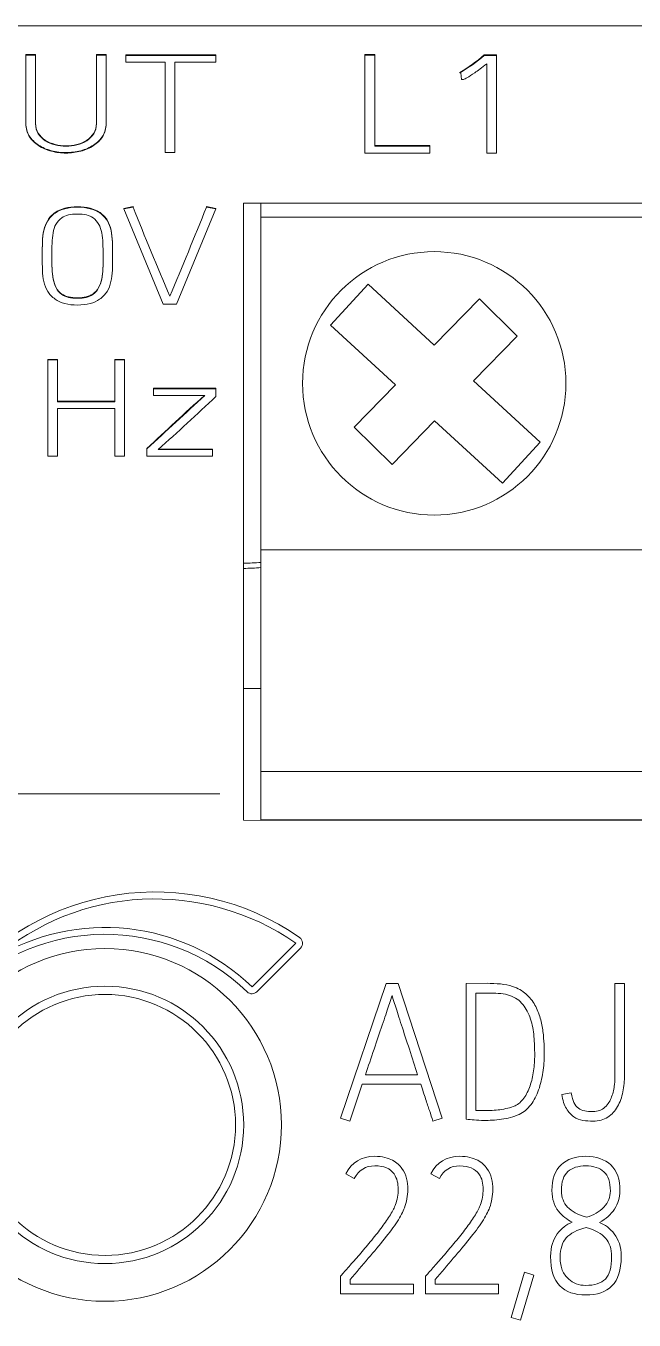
# Model space of a CAD drawing. Header units: millimetres. Extents: x -5035 to 14510, y -7775 to 12.
# Drawn here: x 1488.29 to 1497.07, y -1909.27 to -1890.6 of the extents above; entities that cross this region are included whole.
import ezdxf

# ---------------------------------------------------------------- set-up
doc = ezdxf.new("R2010")
doc.units = ezdxf.units.MM
doc.layers.add('eProC - L2', color=41, linetype='Continuous', lineweight=20)

msp = doc.modelspace()

# ---------------------------------------------------------------- linework, layer by layer
at = {"layer": 'eProC - L2', "linetype": 'Continuous'}
for p, q in [((1508.631, -1890.599), (1440.631, -1890.599)), ((1488.29, -1891.021), (1488.29, -1891.014)), ((1488.29, -1891.014), (1488.429, -1891.014)), ((1488.29, -1891.021), (1488.429, -1891.021)), ((1488.429, -1891.021), (1488.429, -1891.014)), ((1489.307, -1891.021), (1489.307, -1891.014)), ((1489.307, -1891.014), (1489.448, -1891.014)), ((1489.307, -1891.021), (1489.448, -1891.021)), ((1489.448, -1891.021), (1489.448, -1891.014)), ((1489.733, -1891.026), (1489.733, -1891.019)), ((1489.733, -1891.019), (1491.031, -1891.019)), ((1489.733, -1891.026), (1491.031, -1891.026)), ((1489.733, -1891.124), (1489.733, -1891.026)), ((1491.031, -1891.026), (1491.031, -1891.019)), ((1491.031, -1891.026), (1491.031, -1891.124)), ((1493.181, -1891.021), (1493.181, -1891.014)), ((1493.181, -1891.014), (1493.322, -1891.014)), ((1493.181, -1891.021), (1493.322, -1891.021)), ((1493.181, -1892.435), (1493.181, -1891.021)), ((1493.322, -1891.021), (1493.322, -1891.014)), ((1493.322, -1891.021), (1493.322, -1892.334)), ((1494.903, -1891.025), (1494.903, -1891.018)), ((1494.903, -1891.018), (1495.081, -1891.018)), ((1494.903, -1891.025), (1495.081, -1891.025)), ((1495.081, -1891.025), (1495.081, -1891.018)), ((1495.081, -1891.025), (1495.081, -1892.437)), ((1490.301, -1891.124), (1489.733, -1891.124)), ((1490.301, -1892.427), (1490.301, -1891.124)), ((1491.031, -1891.124), (1490.44, -1891.124)), ((1490.44, -1891.124), (1490.44, -1892.427)), ((1494.55, -1891.279), (1494.55, -1891.272)), ((1494.567, -1891.275), (1494.55, -1891.279)), ((1494.575, -1891.375), (1494.567, -1891.275)), ((1494.94, -1892.437), (1494.94, -1891.147)), ((1490.44, -1892.427), (1490.301, -1892.427)), ((1493.322, -1892.327), (1494.118, -1892.327)), ((1493.322, -1892.334), (1494.118, -1892.334)), ((1494.118, -1892.334), (1494.118, -1892.327)), ((1494.118, -1892.334), (1494.118, -1892.435)), ((1494.118, -1892.435), (1493.181, -1892.435)), ((1495.081, -1892.437), (1494.94, -1892.437)), ((1491.431, -1893.157), (1508.631, -1893.157)), ((1491.431, -1901.534), (1491.431, -1893.157)), ((1491.681, -1893.157), (1491.681, -1893.357)), ((1489.701, -1893.233), (1489.835, -1893.206)), ((1489.701, -1893.24), (1489.835, -1893.213)), ((1489.701, -1893.24), (1489.701, -1893.233)), ((1490.271, -1894.617), (1489.701, -1893.24)), ((1489.835, -1893.213), (1489.835, -1893.206)), ((1491.031, -1893.24), (1490.464, -1894.617)), ((1490.897, -1893.213), (1490.897, -1893.206)), ((1490.897, -1893.206), (1491.031, -1893.233)), ((1490.897, -1893.213), (1491.031, -1893.24)), ((1491.031, -1893.24), (1491.031, -1893.233)), ((1506.681, -1893.357), (1491.681, -1893.357)), ((1491.681, -1898.157), (1491.681, -1893.357)), ((1488.525, -1893.906), (1488.525, -1893.913)), ((1489.541, -1893.912), (1489.541, -1893.905)), ((1492.683, -1894.919), (1493.226, -1894.327)), ((1493.226, -1894.327), (1494.182, -1895.204)), ((1490.464, -1894.617), (1490.271, -1894.617)), ((1490.367, -1894.501), (1490.367, -1894.494)), ((1494.182, -1895.204), (1494.832, -1894.539)), ((1494.832, -1894.539), (1495.38, -1895.074)), ((1493.621, -1895.779), (1492.683, -1894.919)), ((1495.38, -1895.074), (1494.748, -1895.722)), ((1488.607, -1895.418), (1488.607, -1895.411)), ((1488.607, -1895.411), (1488.745, -1895.411)), ((1488.745, -1895.418), (1488.745, -1895.411)), ((1489.571, -1895.418), (1489.571, -1895.411)), ((1489.571, -1895.411), (1489.71, -1895.411)), ((1489.71, -1895.418), (1489.71, -1895.411)), ((1488.607, -1896.807), (1488.607, -1895.418)), ((1488.607, -1895.418), (1488.745, -1895.418)), ((1488.745, -1895.418), (1488.745, -1896.022)), ((1489.571, -1895.418), (1489.71, -1895.418)), ((1489.571, -1896.022), (1489.571, -1895.418)), ((1489.71, -1895.418), (1489.71, -1896.807)), ((1493.024, -1896.39), (1493.621, -1895.779)), ((1494.748, -1895.722), (1495.71, -1896.604)), ((1490.129, -1895.834), (1490.129, -1895.827)), ((1490.129, -1895.827), (1491.031, -1895.827)), ((1490.129, -1895.834), (1491.031, -1895.834)), ((1490.129, -1895.932), (1490.129, -1895.834)), ((1490.872, -1895.932), (1490.129, -1895.932)), ((1491.031, -1895.834), (1491.031, -1895.827)), ((1491.031, -1895.834), (1491.031, -1895.946)), ((1488.745, -1896.015), (1489.571, -1896.015)), ((1488.745, -1896.022), (1489.571, -1896.022)), ((1489.571, -1896.119), (1488.745, -1896.119)), ((1488.745, -1896.119), (1488.745, -1896.807)), ((1489.571, -1896.807), (1489.571, -1896.119)), ((1494.186, -1896.297), (1493.573, -1896.926)), ((1495.167, -1897.196), (1494.186, -1896.297)), ((1493.573, -1896.926), (1493.024, -1896.39)), ((1490.036, -1896.704), (1490.036, -1896.696)), ((1490.036, -1896.809), (1490.036, -1896.704)), ((1490.2, -1896.712), (1490.984, -1896.712)), ((1490.208, -1896.705), (1490.984, -1896.705)), ((1490.984, -1896.712), (1490.984, -1896.705)), ((1490.984, -1896.712), (1490.984, -1896.809)), ((1495.71, -1896.604), (1495.167, -1897.196)), ((1488.745, -1896.807), (1488.607, -1896.807)), ((1489.71, -1896.807), (1489.571, -1896.807)), ((1490.984, -1896.809), (1490.036, -1896.809)), ((1506.681, -1898.157), (1491.681, -1898.157)), ((1491.681, -1898.157), (1491.681, -1901.357)), ((1491.431, -1900.159), (1491.681, -1900.161)), ((1506.681, -1901.357), (1491.681, -1901.357)), ((1491.681, -1901.357), (1491.681, -1902.057)), ((1491.431, -1901.534), (1491.431, -1901.68)), ((1491.086, -1901.68), (1442.123, -1901.68)), ((1491.431, -1901.68), (1491.431, -1902.06)), ((1506.831, -1902.067), (1491.431, -1902.06)), ((1506.681, -1902.057), (1491.681, -1902.057)), ((1491.552, -1904.465), (1492.182, -1903.835)), ((1491.623, -1904.536), (1492.253, -1903.905)), ((1492.831, -1906.36), (1493.486, -1904.417)), ((1493.486, -1904.417), (1493.661, -1904.417)), ((1493.661, -1904.417), (1494.297, -1906.36)), ((1494.643, -1904.417), (1494.943, -1904.414)), ((1494.643, -1906.374), (1494.643, -1904.417)), ((1494.78, -1904.555), (1494.78, -1906.248)), ((1496.789, -1904.417), (1496.927, -1904.417)), ((1493.143, -1905.87), (1492.962, -1906.403)), ((1493.988, -1905.87), (1493.143, -1905.87)), ((1493.189, -1905.733), (1493.941, -1905.733)), ((1496.021, -1906.017), (1496.157, -1905.995)), ((1492.962, -1906.403), (1492.831, -1906.36)), ((1494.297, -1906.36), (1494.163, -1906.403)), ((1493.028, -1907.229), (1492.904, -1907.165)), ((1494.255, -1907.229), (1494.131, -1907.165)), ((1492.831, -1908.892), (1492.831, -1908.641)), ((1494.057, -1908.892), (1494.057, -1908.641)), ((1495.29, -1909.236), (1495.483, -1908.584)), ((1495.617, -1908.625), (1495.424, -1909.273)), ((1495.483, -1908.584), (1495.617, -1908.625)), ((1492.968, -1908.689), (1492.968, -1908.754)), ((1492.968, -1908.754), (1493.881, -1908.754)), ((1493.881, -1908.754), (1493.881, -1908.892)), ((1494.195, -1908.689), (1494.195, -1908.754)), ((1494.195, -1908.754), (1495.108, -1908.754)), ((1495.108, -1908.754), (1495.108, -1908.892)), ((1493.881, -1908.892), (1492.831, -1908.892)), ((1495.108, -1908.892), (1494.057, -1908.892)), ((1495.424, -1909.273), (1495.29, -1909.236))]:
    msp.add_line(p, q, dxfattribs=at)
for centre, radius in [((1494.181, -1895.757), 1.9), ((1489.431, -1906.457), 2.545), ((1489.431, -1906.457), 2.001), ((1489.432, -1906.457), 1.882)]:
    msp.add_circle(centre, radius, dxfattribs=at)
for centre, radius, start, end in [((1493.272, -1889.118), 2.504, 300.6877, 310.6463), ((1493.272, -1889.125), 2.504, 300.6877, 310.6463), ((1548.678, -1869.649), 63.383, 201.81812, 201.82182), ((1548.678, -1869.656), 63.383, 201.81812, 203.07804), ((1361.863, -1840.916), 139.229, 337.36429, 337.93744), ((1361.863, -1840.909), 139.229, 337.93624, 337.93744), ((1527.794, -1936.788), 55.067, 132.1039, 133.2884), ((1527.794, -1936.781), 55.067, 132.1149, 133.2884), ((1444.622, -1846.373), 67.907, 312.15826, 313.11188), ((1490.151, -1906.746), 3.65, 55.0958, 142.0554), ((1490.151, -1906.746), 3.55, 55.0958, 130.8941), ((1489.431, -1906.657), 3.05, 45.9393, 121.7327), ((1489.431, -1906.657), 2.95, 45.9393, 134.9308), ((1492.182, -1903.835), 0.1, 315, 55.0958), ((1491.552, -1904.465), 0.1, 225.9393, 315)]:
    msp.add_arc(centre, radius, start, end, dxfattribs=at)
for centre in [(1491.131, -1889.86), (1491.131, -1889.935)]:
    msp.add_ellipse(centre, major_axis=(-8.5, 0), ratio=0.999848, start_param=1.606098, end_param=1.635547, dxfattribs=at)
for points, knots in [([(1489.448, -1891.049), (1489.448, -1891.367), (1489.448, -1891.685), (1489.448, -1892.003), (1489.448, -1892.073), (1489.43, -1892.134), (1489.398, -1892.187), (1489.365, -1892.24), (1489.32, -1892.284), (1489.265, -1892.319), (1489.211, -1892.355), (1489.15, -1892.382), (1489.081, -1892.4), (1489.011, -1892.418), (1488.942, -1892.428), (1488.798, -1892.428), (1488.727, -1892.419), (1488.658, -1892.4), (1488.59, -1892.382), (1488.527, -1892.356), (1488.472, -1892.319), (1488.417, -1892.284), (1488.372, -1892.24), (1488.339, -1892.187), (1488.307, -1892.134), (1488.29, -1892.073), (1488.29, -1892.003), (1488.29, -1891.673), (1488.29, -1891.343), (1488.29, -1891.014)], [0.0106644, 0.0106644, 0.0106644, 0.0106644, 0.299878, 0.299878, 0.299878, 0.3571739, 0.3571739, 0.3571739, 0.406703, 0.406703, 0.406703, 0.453528, 0.453528, 0.453528, 0.4998947, 0.4998947, 0.5462615, 0.5462615, 0.5462615, 0.5933181, 0.5933181, 0.5933181, 0.642824, 0.642824, 0.642824, 0.7001453, 0.7001453, 0.7001453, 1, 1, 1, 1]), ([(1489.448, -1891.021), (1489.448, -1891.35), (1489.448, -1891.68), (1489.448, -1892.01), (1489.448, -1892.08), (1489.43, -1892.141), (1489.398, -1892.194), (1489.365, -1892.247), (1489.32, -1892.291), (1489.265, -1892.327), (1489.211, -1892.362), (1489.15, -1892.39), (1489.081, -1892.407), (1489.011, -1892.425), (1488.942, -1892.435), (1488.798, -1892.435), (1488.727, -1892.426), (1488.658, -1892.407), (1488.59, -1892.389), (1488.527, -1892.363), (1488.472, -1892.327), (1488.417, -1892.291), (1488.372, -1892.247), (1488.339, -1892.194), (1488.307, -1892.141), (1488.29, -1892.08), (1488.29, -1892.01), (1488.29, -1891.68), (1488.29, -1891.35), (1488.29, -1891.021)], [0, 0, 0, 0, 0.299878, 0.299878, 0.299878, 0.357174, 0.357174, 0.357174, 0.406703, 0.406703, 0.406703, 0.453528, 0.453528, 0.453528, 0.499895, 0.499895, 0.546261, 0.546261, 0.546261, 0.593318, 0.593318, 0.593318, 0.642824, 0.642824, 0.642824, 0.700145, 0.700145, 0.700145, 1, 1, 1, 1]), ([(1488.429, -1891.021), (1488.429, -1891.351), (1488.429, -1891.681), (1488.429, -1892.011), (1488.429, -1892.067), (1488.442, -1892.115), (1488.468, -1892.156), (1488.494, -1892.197), (1488.527, -1892.231), (1488.569, -1892.257), (1488.611, -1892.283), (1488.658, -1892.304), (1488.763, -1892.33), (1488.816, -1892.337), (1488.921, -1892.337), (1488.973, -1892.33), (1489.026, -1892.317), (1489.079, -1892.304), (1489.127, -1892.284), (1489.167, -1892.257), (1489.208, -1892.23), (1489.243, -1892.197), (1489.296, -1892.115), (1489.307, -1892.067), (1489.307, -1892.011), (1489.307, -1891.681), (1489.307, -1891.351), (1489.307, -1891.021)], [0, 0, 0, 0, 0.331071, 0.331071, 0.331071, 0.380952, 0.380952, 0.380952, 0.422597, 0.422597, 0.422597, 0.461701, 0.461701, 0.500804, 0.500804, 0.538001, 0.538001, 0.538001, 0.577326, 0.577326, 0.577326, 0.623145, 0.623145, 0.668965, 0.668965, 0.668965, 1, 1, 1, 1]), ([(1494.94, -1891.147), (1494.867, -1891.202), (1494.809, -1891.245), (1494.722, -1891.307), (1494.687, -1891.33), (1494.661, -1891.345), (1494.635, -1891.36), (1494.616, -1891.369), (1494.592, -1891.374), (1494.583, -1891.375), (1494.575, -1891.375)], [0, 0, 0, 0, 0.400912, 0.400912, 0.801825, 0.801825, 0.801825, 0.900912, 0.900912, 1, 1, 1, 1]), ([(1488.429, -1891.975), (1488.429, -1891.985), (1488.429, -1891.994), (1488.429, -1892.004), (1488.429, -1892.06), (1488.442, -1892.108), (1488.468, -1892.149), (1488.494, -1892.189), (1488.527, -1892.224), (1488.569, -1892.25), (1488.611, -1892.276), (1488.658, -1892.297), (1488.763, -1892.323), (1488.816, -1892.33), (1488.921, -1892.33), (1488.973, -1892.323), (1489.026, -1892.31), (1489.079, -1892.297), (1489.127, -1892.277), (1489.167, -1892.25), (1489.208, -1892.223), (1489.243, -1892.19), (1489.296, -1892.108), (1489.307, -1892.06), (1489.307, -1892.004), (1489.307, -1891.994), (1489.307, -1891.985), (1489.307, -1891.975)], [0.3214772, 0.3214772, 0.3214772, 0.3214772, 0.3310706, 0.3310706, 0.3310706, 0.3809523, 0.3809523, 0.3809523, 0.4225967, 0.4225967, 0.4225967, 0.4617005, 0.4617005, 0.5008044, 0.5008044, 0.5380008, 0.5380008, 0.5380008, 0.5773255, 0.5773255, 0.5773255, 0.6231451, 0.6231451, 0.6689646, 0.6689646, 0.6689646, 0.6785221, 0.6785221, 0.6785221, 0.6785221]), ([(1488.71, -1893.301), (1488.79, -1893.244), (1488.898, -1893.216), (1489.17, -1893.216), (1489.278, -1893.245), (1489.359, -1893.301), (1489.406, -1893.333), (1489.441, -1893.371), (1489.466, -1893.413), (1489.491, -1893.456), (1489.509, -1893.503), (1489.529, -1893.606), (1489.537, -1893.661), (1489.539, -1893.722), (1489.54, -1893.782), (1489.541, -1893.845), (1489.541, -1893.912), (1489.541, -1893.92), (1489.541, -1893.927), (1489.541, -1893.934), (1489.541, -1894.001), (1489.54, -1894.064), (1489.537, -1894.182), (1489.529, -1894.238), (1489.506, -1894.341), (1489.486, -1894.388), (1489.462, -1894.431), (1489.436, -1894.474), (1489.399, -1894.511), (1489.354, -1894.543), (1489.274, -1894.599), (1489.169, -1894.627), (1488.898, -1894.627), (1488.792, -1894.6), (1488.712, -1894.543), (1488.666, -1894.51), (1488.629, -1894.474), (1488.604, -1894.431), (1488.58, -1894.388), (1488.561, -1894.341), (1488.548, -1894.29), (1488.535, -1894.238), (1488.53, -1894.182), (1488.529, -1894.123), (1488.527, -1894.064), (1488.525, -1894.001), (1488.525, -1893.934), (1488.525, -1893.927), (1488.525, -1893.92), (1488.525, -1893.912), (1488.525, -1893.845), (1488.526, -1893.782), (1488.529, -1893.722), (1488.531, -1893.661), (1488.537, -1893.606), (1488.548, -1893.555), (1488.56, -1893.503), (1488.58, -1893.456), (1488.604, -1893.413), (1488.629, -1893.37), (1488.664, -1893.333), (1488.71, -1893.301)], [0, 0, 0, 0, 0.070024, 0.070024, 0.139381, 0.139381, 0.139381, 0.177142, 0.177142, 0.177142, 0.220836, 0.220836, 0.264531, 0.264531, 0.264531, 0.317346, 0.317346, 0.317346, 0.323214, 0.323214, 0.323214, 0.369746, 0.369746, 0.416279, 0.416279, 0.462811, 0.462811, 0.462811, 0.500708, 0.500708, 0.500708, 0.569053, 0.569053, 0.638725, 0.638725, 0.638725, 0.676622, 0.676622, 0.676622, 0.717242, 0.717242, 0.717242, 0.763629, 0.763629, 0.763629, 0.816193, 0.816193, 0.816193, 0.822061, 0.822061, 0.822061, 0.87488, 0.87488, 0.87488, 0.921504, 0.921504, 0.921504, 0.962384, 0.962384, 0.962384, 1, 1, 1, 1]), ([(1488.525, -1893.906), (1488.525, -1893.905), (1488.525, -1893.905), (1488.525, -1893.905), (1488.525, -1893.838), (1488.526, -1893.775), (1488.529, -1893.715), (1488.531, -1893.654), (1488.537, -1893.599), (1488.548, -1893.548), (1488.56, -1893.496), (1488.58, -1893.449), (1488.604, -1893.406), (1488.629, -1893.363), (1488.664, -1893.326), (1488.71, -1893.294)], [0.8220351, 0.8220351, 0.8220351, 0.8220351, 0.822061, 0.822061, 0.822061, 0.8748802, 0.8748802, 0.8748802, 0.9215037, 0.9215037, 0.9215037, 0.9623838, 0.9623838, 0.9623838, 1, 1, 1, 1]), ([(1488.81, -1894.476), (1488.863, -1894.512), (1488.936, -1894.531), (1489.034, -1894.53), (1489.129, -1894.529), (1489.203, -1894.512), (1489.254, -1894.476), (1489.29, -1894.45), (1489.32, -1894.419), (1489.339, -1894.381), (1489.359, -1894.344), (1489.375, -1894.302), (1489.384, -1894.255), (1489.393, -1894.209), (1489.398, -1894.158), (1489.401, -1894.104), (1489.403, -1894.05), (1489.403, -1893.993), (1489.403, -1893.934), (1489.403, -1893.927), (1489.403, -1893.92), (1489.403, -1893.912), (1489.403, -1893.85), (1489.402, -1893.792), (1489.401, -1893.738), (1489.399, -1893.683), (1489.393, -1893.633), (1489.385, -1893.587), (1489.377, -1893.54), (1489.363, -1893.498), (1489.342, -1893.463), (1489.321, -1893.427), (1489.294, -1893.395), (1489.259, -1893.37), (1489.206, -1893.331), (1489.131, -1893.314), (1488.935, -1893.314), (1488.858, -1893.332), (1488.807, -1893.37), (1488.772, -1893.396), (1488.742, -1893.427), (1488.723, -1893.463), (1488.703, -1893.498), (1488.69, -1893.54), (1488.682, -1893.587), (1488.675, -1893.633), (1488.668, -1893.683), (1488.667, -1893.738), (1488.665, -1893.792), (1488.664, -1893.85), (1488.664, -1893.912), (1488.664, -1893.92), (1488.664, -1893.927), (1488.664, -1893.934), (1488.664, -1893.993), (1488.664, -1894.05), (1488.667, -1894.104), (1488.669, -1894.158), (1488.675, -1894.209), (1488.684, -1894.255), (1488.693, -1894.302), (1488.707, -1894.344), (1488.727, -1894.381), (1488.746, -1894.418), (1488.773, -1894.451), (1488.81, -1894.476)], [0, 0, 0, 0, 0.057451, 0.057451, 0.057451, 0.113996, 0.113996, 0.113996, 0.151915, 0.151915, 0.151915, 0.19542, 0.19542, 0.19542, 0.24605, 0.24605, 0.24605, 0.302965, 0.302965, 0.302965, 0.310041, 0.310041, 0.310041, 0.368494, 0.368494, 0.368494, 0.419101, 0.419101, 0.419101, 0.461981, 0.461981, 0.461981, 0.498984, 0.498984, 0.498984, 0.556787, 0.556787, 0.615362, 0.615362, 0.615362, 0.652552, 0.652552, 0.652552, 0.695271, 0.695271, 0.695271, 0.745877, 0.745877, 0.745877, 0.80433, 0.80433, 0.80433, 0.811406, 0.811406, 0.811406, 0.868321, 0.868321, 0.868321, 0.918952, 0.918952, 0.918952, 0.962387, 0.962387, 0.962387, 1, 1, 1, 1]), ([(1488.71, -1893.294), (1488.79, -1893.237), (1488.898, -1893.209), (1489.17, -1893.209), (1489.278, -1893.237), (1489.359, -1893.294), (1489.406, -1893.326), (1489.441, -1893.363), (1489.466, -1893.406), (1489.491, -1893.449), (1489.509, -1893.496), (1489.529, -1893.599), (1489.537, -1893.654), (1489.539, -1893.715), (1489.54, -1893.775), (1489.541, -1893.838), (1489.541, -1893.905)], [0, 0, 0, 0, 0.0700239, 0.0700239, 0.139381, 0.139381, 0.139381, 0.177142, 0.177142, 0.177142, 0.2208363, 0.2208363, 0.2645306, 0.2645306, 0.2645306, 0.3173458, 0.3173458, 0.3173458, 0.3173458]), ([(1488.81, -1894.469), (1488.863, -1894.505), (1488.936, -1894.524), (1489.034, -1894.523), (1489.129, -1894.522), (1489.203, -1894.505), (1489.254, -1894.469), (1489.29, -1894.442), (1489.32, -1894.411), (1489.339, -1894.374), (1489.359, -1894.337), (1489.375, -1894.295), (1489.384, -1894.248), (1489.393, -1894.202), (1489.398, -1894.151), (1489.401, -1894.097), (1489.403, -1894.043), (1489.403, -1893.985), (1489.403, -1893.927), (1489.403, -1893.92), (1489.403, -1893.913), (1489.403, -1893.907)], [0, 0, 0, 0, 0.0574505, 0.0574505, 0.0574505, 0.1139963, 0.1139963, 0.1139963, 0.1519147, 0.1519147, 0.1519147, 0.1954204, 0.1954204, 0.1954204, 0.2460503, 0.2460503, 0.2460503, 0.3029652, 0.3029652, 0.3029652, 0.3095449, 0.3095449, 0.3095449, 0.3095449]), ([(1488.664, -1893.926), (1488.664, -1893.926), (1488.664, -1893.926), (1488.664, -1893.927), (1488.664, -1893.985), (1488.664, -1894.043), (1488.667, -1894.097), (1488.669, -1894.151), (1488.675, -1894.202), (1488.684, -1894.248), (1488.693, -1894.295), (1488.707, -1894.337), (1488.727, -1894.374), (1488.746, -1894.411), (1488.773, -1894.444), (1488.81, -1894.469)], [0.8112742, 0.8112742, 0.8112742, 0.8112742, 0.8114056, 0.8114056, 0.8114056, 0.8683206, 0.8683206, 0.8683206, 0.9189516, 0.9189516, 0.9189516, 0.962387, 0.962387, 0.962387, 1, 1, 1, 1]), ([(1494.943, -1904.414), (1495.006, -1904.414), (1495.071, -1904.417), (1495.136, -1904.423), (1495.2, -1904.43), (1495.26, -1904.44), (1495.312, -1904.458), (1495.388, -1904.485), (1495.453, -1904.521), (1495.557, -1904.614), (1495.6, -1904.668), (1495.634, -1904.727), (1495.667, -1904.786), (1495.693, -1904.849), (1495.73, -1904.982), (1495.743, -1905.047), (1495.758, -1905.174), (1495.763, -1905.235), (1495.766, -1905.292), (1495.769, -1905.349), (1495.769, -1905.399), (1495.769, -1905.525), (1495.762, -1905.61), (1495.736, -1905.787), (1495.715, -1905.87), (1495.688, -1905.951), (1495.661, -1906.032), (1495.622, -1906.103), (1495.575, -1906.165), (1495.529, -1906.227), (1495.473, -1906.274), (1495.405, -1906.305), (1495.366, -1906.323), (1495.326, -1906.338), (1495.282, -1906.349), (1495.239, -1906.361), (1495.195, -1906.369), (1495.151, -1906.375), (1495.107, -1906.382), (1495.063, -1906.386), (1494.978, -1906.391), (1494.939, -1906.392), (1494.847, -1906.392), (1494.8, -1906.391), (1494.758, -1906.386), (1494.717, -1906.381), (1494.679, -1906.378), (1494.643, -1906.374)], [0, 0, 0, 0, 0.058806, 0.058806, 0.058806, 0.11318, 0.11318, 0.11318, 0.178348, 0.178348, 0.243516, 0.243516, 0.243516, 0.30275, 0.30275, 0.361984, 0.361984, 0.421218, 0.421218, 0.421218, 0.461199, 0.461199, 0.542411, 0.542411, 0.623622, 0.623622, 0.623622, 0.697435, 0.697435, 0.697435, 0.76504, 0.76504, 0.76504, 0.80485, 0.80485, 0.80485, 0.845443, 0.845443, 0.845443, 0.880042, 0.880042, 0.914641, 0.914641, 0.96475, 0.96475, 0.96475, 1, 1, 1, 1]), ([(1494.78, -1906.248), (1494.796, -1906.251), (1494.817, -1906.251), (1494.862, -1906.251), (1494.886, -1906.251), (1494.944, -1906.251), (1494.979, -1906.251), (1495.017, -1906.248), (1495.054, -1906.245), (1495.092, -1906.243), (1495.13, -1906.238), (1495.169, -1906.232), (1495.206, -1906.225), (1495.279, -1906.207), (1495.313, -1906.195), (1495.347, -1906.181), (1495.397, -1906.159), (1495.439, -1906.12), (1495.475, -1906.07), (1495.512, -1906.02), (1495.54, -1905.961), (1495.563, -1905.894), (1495.587, -1905.826), (1495.604, -1905.753), (1495.614, -1905.677), (1495.625, -1905.599), (1495.631, -1905.522), (1495.631, -1905.36), (1495.627, -1905.273), (1495.619, -1905.182), (1495.612, -1905.092), (1495.596, -1905.008), (1495.57, -1904.929), (1495.544, -1904.85), (1495.508, -1904.779), (1495.461, -1904.72), (1495.414, -1904.659), (1495.349, -1904.616), (1495.266, -1904.588), (1495.229, -1904.576), (1495.188, -1904.566), (1495.141, -1904.562), (1495.093, -1904.558), (1495.045, -1904.555), (1494.996, -1904.555), (1494.924, -1904.555), (1494.852, -1904.555), (1494.78, -1904.555)], [0, 0, 0, 0, 0.024226, 0.024226, 0.049876, 0.049876, 0.08194, 0.08194, 0.08194, 0.121253, 0.121253, 0.121253, 0.160215, 0.160215, 0.199178, 0.199178, 0.199178, 0.258598, 0.258598, 0.258598, 0.327267, 0.327267, 0.327267, 0.404545, 0.404545, 0.404545, 0.485635, 0.485635, 0.576345, 0.576345, 0.576345, 0.665923, 0.665923, 0.665923, 0.748033, 0.748033, 0.748033, 0.830624, 0.830624, 0.830624, 0.874843, 0.874843, 0.874843, 0.925324, 0.925324, 0.925324, 1, 1, 1, 1]), ([(1496.927, -1904.417), (1496.927, -1904.858), (1496.927, -1905.299), (1496.927, -1905.74), (1496.927, -1905.821), (1496.919, -1905.9), (1496.904, -1905.979), (1496.888, -1906.059), (1496.861, -1906.13), (1496.791, -1906.255), (1496.744, -1906.305), (1496.686, -1906.344), (1496.627, -1906.384), (1496.556, -1906.403), (1496.423, -1906.403), (1496.374, -1906.399), (1496.278, -1906.383), (1496.234, -1906.366), (1496.153, -1906.312), (1496.118, -1906.273), (1496.058, -1906.171), (1496.035, -1906.103), (1496.021, -1906.017)], [0, 0, 0, 0, 0.457743, 0.457743, 0.457743, 0.540924, 0.540924, 0.540924, 0.616415, 0.616415, 0.691907, 0.691907, 0.691907, 0.783194, 0.783194, 0.837395, 0.837395, 0.891597, 0.891597, 0.945798, 0.945798, 1, 1, 1, 1]), ([(1496.157, -1905.995), (1496.166, -1906.053), (1496.18, -1906.1), (1496.197, -1906.135), (1496.214, -1906.169), (1496.236, -1906.196), (1496.261, -1906.217), (1496.286, -1906.238), (1496.317, -1906.249), (1496.387, -1906.262), (1496.427, -1906.266), (1496.473, -1906.265), (1496.545, -1906.263), (1496.602, -1906.244), (1496.688, -1906.158), (1496.721, -1906.108), (1496.741, -1906.051), (1496.763, -1905.992), (1496.775, -1905.934), (1496.782, -1905.875), (1496.788, -1905.817), (1496.789, -1905.773), (1496.789, -1905.742), (1496.789, -1905.3), (1496.789, -1904.858), (1496.789, -1904.417)], [0, 0, 0, 0, 0.059039, 0.059039, 0.059039, 0.101144, 0.101144, 0.101144, 0.145774, 0.145774, 0.190404, 0.190404, 0.190404, 0.26478, 0.26478, 0.339157, 0.339157, 0.339157, 0.411859, 0.411859, 0.411859, 0.465899, 0.465899, 0.465899, 1, 1, 1, 1]), ([(1493.573, -1904.592), (1493.565, -1904.614), (1493.549, -1904.664), (1493.523, -1904.742), (1493.497, -1904.819), (1493.467, -1904.912), (1493.395, -1905.125), (1493.354, -1905.24), (1493.271, -1905.49), (1493.23, -1905.613), (1493.189, -1905.733)], [0, 0, 0, 0, 0.130761, 0.130761, 0.130761, 0.420508, 0.420508, 0.710254, 0.710254, 1, 1, 1, 1]), ([(1493.941, -1905.733), (1493.904, -1905.613), (1493.865, -1905.49), (1493.782, -1905.24), (1493.744, -1905.125), (1493.709, -1905.018), (1493.674, -1904.912), (1493.645, -1904.82), (1493.596, -1904.664), (1493.58, -1904.614), (1493.573, -1904.592)], [0, 0, 0, 0, 0.313394, 0.313394, 0.626788, 0.626788, 0.626788, 0.813394, 0.813394, 1, 1, 1, 1]), ([(1494.163, -1906.403), (1494.149, -1906.356), (1494.131, -1906.304), (1494.112, -1906.248), (1494.095, -1906.2), (1494.076, -1906.145), (1494.056, -1906.081), (1494.035, -1906.017), (1494.013, -1905.947), (1493.988, -1905.87)], [0, 0, 0, 0, 0.290847, 0.290847, 0.290847, 0.605857, 0.605857, 0.605857, 1, 1, 1, 1]), ([(1492.904, -1907.165), (1492.991, -1906.995), (1493.13, -1906.91), (1493.379, -1906.91), (1493.427, -1906.916), (1493.469, -1906.926), (1493.512, -1906.937), (1493.548, -1906.951), (1493.581, -1906.968), (1493.612, -1906.984), (1493.639, -1907.003), (1493.683, -1907.044), (1493.702, -1907.065), (1493.716, -1907.085), (1493.747, -1907.128), (1493.768, -1907.177), (1493.781, -1907.229), (1493.794, -1907.28), (1493.799, -1907.333), (1493.799, -1907.434), (1493.795, -1907.48), (1493.787, -1907.525), (1493.779, -1907.571), (1493.768, -1907.613), (1493.754, -1907.651), (1493.731, -1907.711), (1493.696, -1907.778), (1493.646, -1907.854), (1493.595, -1907.93), (1493.535, -1908.013), (1493.463, -1908.1), (1493.392, -1908.187), (1493.315, -1908.282), (1493.229, -1908.382), (1493.145, -1908.481), (1493.057, -1908.584), (1492.968, -1908.689)], [0, 0, 0, 0, 0.181713, 0.181713, 0.232933, 0.232933, 0.232933, 0.274758, 0.274758, 0.274758, 0.306319, 0.306319, 0.33788, 0.33788, 0.33788, 0.393593, 0.393593, 0.393593, 0.447601, 0.447601, 0.497559, 0.497559, 0.497559, 0.543293, 0.543293, 0.543293, 0.623823, 0.623823, 0.623823, 0.730821, 0.730821, 0.730821, 0.859032, 0.859032, 0.859032, 1, 1, 1, 1]), ([(1494.131, -1907.165), (1494.217, -1906.995), (1494.357, -1906.91), (1494.606, -1906.91), (1494.654, -1906.916), (1494.696, -1906.926), (1494.739, -1906.937), (1494.775, -1906.951), (1494.808, -1906.968), (1494.839, -1906.984), (1494.866, -1907.003), (1494.888, -1907.024), (1494.91, -1907.044), (1494.927, -1907.065), (1494.942, -1907.085), (1494.974, -1907.128), (1494.995, -1907.177), (1495.008, -1907.229), (1495.021, -1907.28), (1495.026, -1907.333), (1495.026, -1907.434), (1495.022, -1907.48), (1495.014, -1907.525), (1495.006, -1907.572), (1494.995, -1907.613), (1494.981, -1907.651), (1494.958, -1907.711), (1494.922, -1907.778), (1494.873, -1907.854), (1494.822, -1907.931), (1494.762, -1908.013), (1494.69, -1908.1), (1494.618, -1908.188), (1494.541, -1908.282), (1494.456, -1908.382), (1494.372, -1908.482), (1494.285, -1908.584), (1494.195, -1908.689)], [0, 0, 0, 0, 0.181782, 0.181782, 0.233022, 0.233022, 0.233022, 0.274849, 0.274849, 0.274849, 0.30927, 0.30927, 0.30927, 0.337673, 0.337673, 0.337673, 0.393579, 0.393579, 0.393579, 0.447589, 0.447589, 0.497549, 0.497549, 0.497549, 0.543286, 0.543286, 0.543286, 0.623798, 0.623798, 0.623798, 0.73081, 0.73081, 0.73081, 0.859026, 0.859026, 0.859026, 1, 1, 1, 1]), ([(1496.17, -1907.86), (1496.136, -1907.842), (1496.101, -1907.82), (1496.067, -1907.794), (1496.033, -1907.768), (1496.001, -1907.738), (1495.944, -1907.665), (1495.921, -1907.622), (1495.905, -1907.574), (1495.887, -1907.524), (1495.879, -1907.467), (1495.879, -1907.238), (1495.923, -1907.115), (1496.102, -1906.951), (1496.221, -1906.91), (1496.368, -1906.91)], [0, 0, 0, 0, 0.089754, 0.089754, 0.089754, 0.191559, 0.191559, 0.293364, 0.293364, 0.293364, 0.407639, 0.407639, 0.703819, 0.703819, 1, 1, 1, 1]), ([(1496.368, -1906.91), (1496.52, -1906.91), (1496.64, -1906.952), (1496.728, -1907.035), (1496.817, -1907.119), (1496.861, -1907.245), (1496.861, -1907.505), (1496.835, -1907.591), (1496.731, -1907.75), (1496.659, -1907.813), (1496.568, -1907.863)], [0, 0, 0, 0, 0.286014, 0.286014, 0.286014, 0.625882, 0.625882, 0.812941, 0.812941, 1, 1, 1, 1]), ([(1492.831, -1908.641), (1492.836, -1908.635), (1492.841, -1908.628), (1492.847, -1908.622), (1492.879, -1908.581), (1492.923, -1908.534), (1492.97, -1908.48), (1493.018, -1908.424), (1493.068, -1908.368), (1493.172, -1908.246), (1493.225, -1908.183), (1493.279, -1908.118), (1493.333, -1908.052), (1493.383, -1907.99), (1493.428, -1907.928), (1493.473, -1907.866), (1493.514, -1907.807), (1493.549, -1907.752), (1493.585, -1907.697), (1493.608, -1907.648), (1493.622, -1907.605), (1493.633, -1907.574), (1493.643, -1907.54), (1493.651, -1907.501), (1493.658, -1907.464), (1493.661, -1907.424), (1493.661, -1907.344), (1493.657, -1907.306), (1493.639, -1907.231), (1493.622, -1907.197), (1493.601, -1907.165), (1493.548, -1907.085), (1493.452, -1907.048), (1493.189, -1907.048), (1493.09, -1907.108), (1493.028, -1907.229)], [0, 0, 0, 0, 0.010218, 0.010218, 0.010218, 0.087134, 0.087134, 0.087134, 0.184295, 0.184295, 0.281456, 0.281456, 0.281456, 0.380327, 0.380327, 0.380327, 0.467538, 0.467538, 0.467538, 0.534793, 0.534793, 0.534793, 0.578956, 0.578956, 0.578956, 0.626394, 0.626394, 0.673832, 0.673832, 0.72127, 0.72127, 0.72127, 0.856495, 0.856495, 1, 1, 1, 1]), ([(1494.057, -1908.641), (1494.062, -1908.635), (1494.068, -1908.628), (1494.074, -1908.622), (1494.108, -1908.582), (1494.149, -1908.534), (1494.197, -1908.48), (1494.245, -1908.426), (1494.295, -1908.368), (1494.399, -1908.246), (1494.452, -1908.183), (1494.559, -1908.053), (1494.61, -1907.99), (1494.655, -1907.928), (1494.7, -1907.866), (1494.741, -1907.807), (1494.775, -1907.752), (1494.81, -1907.696), (1494.835, -1907.648), (1494.849, -1907.605), (1494.86, -1907.574), (1494.87, -1907.54), (1494.877, -1907.501), (1494.883, -1907.463), (1494.888, -1907.424), (1494.888, -1907.344), (1494.883, -1907.306), (1494.865, -1907.231), (1494.849, -1907.197), (1494.827, -1907.165), (1494.772, -1907.087), (1494.679, -1907.048), (1494.416, -1907.048), (1494.317, -1907.108), (1494.255, -1907.229)], [0, 0, 0, 0, 0.010564, 0.010564, 0.010564, 0.087512, 0.087512, 0.087512, 0.185292, 0.185292, 0.283072, 0.283072, 0.380853, 0.380853, 0.380853, 0.467814, 0.467814, 0.467814, 0.535314, 0.535314, 0.535314, 0.579379, 0.579379, 0.579379, 0.626886, 0.626886, 0.674392, 0.674392, 0.721898, 0.721898, 0.721898, 0.856819, 0.856819, 1, 1, 1, 1]), ([(1496.377, -1907.789), (1496.481, -1907.76), (1496.564, -1907.712), (1496.628, -1907.643), (1496.691, -1907.575), (1496.723, -1907.497), (1496.723, -1907.283), (1496.692, -1907.19), (1496.629, -1907.133), (1496.568, -1907.076), (1496.48, -1907.048), (1496.258, -1907.048), (1496.173, -1907.076), (1496.048, -1907.185), (1496.016, -1907.277), (1496.016, -1907.409)], [0, 0, 0, 0, 0.171682, 0.171682, 0.171682, 0.302142, 0.302142, 0.497833, 0.497833, 0.497833, 0.667858, 0.667858, 0.833929, 0.833929, 1, 1, 1, 1]), ([(1496.016, -1907.409), (1496.016, -1907.504), (1496.048, -1907.582), (1496.106, -1907.643), (1496.164, -1907.704), (1496.253, -1907.752), (1496.377, -1907.789)], [0, 0, 0, 0, 0.452989, 0.452989, 0.452989, 1, 1, 1, 1]), ([(1496.568, -1907.863), (1496.606, -1907.881), (1496.642, -1907.903), (1496.679, -1907.929), (1496.716, -1907.956), (1496.749, -1907.989), (1496.809, -1908.07), (1496.834, -1908.117), (1496.87, -1908.223), (1496.879, -1908.286), (1496.879, -1908.55), (1496.835, -1908.691), (1496.746, -1908.779), (1496.657, -1908.868), (1496.532, -1908.91), (1496.208, -1908.91), (1496.082, -1908.867), (1495.905, -1908.691), (1495.86, -1908.549), (1495.86, -1908.283), (1495.869, -1908.222), (1495.903, -1908.115), (1495.927, -1908.07), (1495.955, -1908.029), (1495.983, -1907.99), (1496.016, -1907.955), (1496.054, -1907.928), (1496.091, -1907.901), (1496.13, -1907.879), (1496.17, -1907.86)], [0, 0, 0, 0, 0.043469, 0.043469, 0.043469, 0.098692, 0.098692, 0.153914, 0.153914, 0.209136, 0.209136, 0.361509, 0.361509, 0.361509, 0.510707, 0.510707, 0.656353, 0.656353, 0.801999, 0.801999, 0.854431, 0.854431, 0.906864, 0.906864, 0.906864, 0.954776, 0.954776, 0.954776, 1, 1, 1, 1]), ([(1496.374, -1907.936), (1496.242, -1907.971), (1496.145, -1908.022), (1496.087, -1908.087), (1496.028, -1908.153), (1495.998, -1908.243), (1495.998, -1908.404), (1496.001, -1908.442), (1496.006, -1908.472), (1496.012, -1908.503), (1496.02, -1908.53), (1496.029, -1908.555), (1496.039, -1908.58), (1496.053, -1908.602), (1496.068, -1908.623), (1496.083, -1908.643), (1496.102, -1908.663), (1496.123, -1908.683)], [0, 0, 0, 0, 0.335325, 0.335325, 0.335325, 0.63572, 0.63572, 0.749202, 0.749202, 0.749202, 0.837458, 0.837458, 0.837458, 0.917328, 0.917328, 0.917328, 1, 1, 1, 1]), ([(1496.123, -1908.683), (1496.185, -1908.741), (1496.265, -1908.773), (1496.495, -1908.773), (1496.589, -1908.743), (1496.711, -1908.618), (1496.741, -1908.51), (1496.741, -1908.246), (1496.713, -1908.158), (1496.654, -1908.092), (1496.596, -1908.026), (1496.503, -1907.975), (1496.374, -1907.936)], [0, 0, 0, 0, 0.180742, 0.180742, 0.404954, 0.404954, 0.629165, 0.629165, 0.787432, 0.787432, 0.787432, 1, 1, 1, 1])]:
    msp.add_open_spline(points, degree=3, knots=knots, dxfattribs=at)
msp.add_open_spline([(1489.307, -1891.926), (1489.307, -1891.622), (1489.307, -1891.318), (1489.307, -1891.014)], degree=3, dxfattribs=at)

doc.saveas('drawing.dxf')
